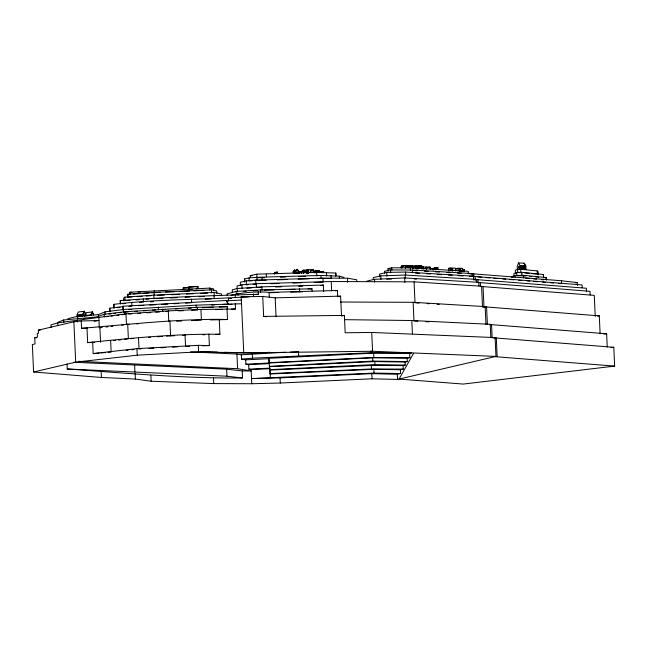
<?xml version="1.0" encoding="UTF-8"?>
<svg xmlns="http://www.w3.org/2000/svg" width="647" height="647" viewBox="0 0 647 647"><rect width="100%" height="100%" fill="white"/><g stroke="black" fill="none" stroke-linecap="round" stroke-linejoin="round"><path stroke-width="0.97" d="M250.34 277.45L250.26 275.687L256.794 274.158L316.674 272.419L335.858 273.042L335.623 276.14M520.212 269.354L525.971 269.055L525.833 266.022L524.248 263.2L518.522 262.933L517.212 266.184L517.349 269.225L520.892 268.828L520.77 266.192L520.892 268.828M77.139 316.48L77.066 314.96L78.263 312.024L84.353 311.272L85.825 314.402L85.889 315.922L90.968 315.34M82.848 314.248L84.045 311.312M83.22 315.728L83.156 314.207L84.353 311.272M85.493 314.871L86.391 312.663L92.481 311.911L93.645 315.081M90.976 314.887L92.173 311.951L93.281 314.296M92.481 311.911L91.284 314.854L86.164 315.485M197.626 287.187L197.966 286.403L188.342 287.155L188.447 289.476L192.296 289.177M196.971 287.203L197.295 286.516L189.15 287.131L189.256 289.452M413.619 353.262L399.029 379.077L463.22 384.067L614.65 366.105L613.793 347.293L494.033 337.839M543.068 275.088L543.488 274.498L521.765 272.347L516.678 272.444L513.92 273.552L514.033 275.986M545.712 278.428L546.327 277.563L523.552 275.307L514.963 275.468L511.219 276.973L513.208 277.183M296.043 271.295L294.773 269.88L293.051 272.007L295.582 271.465M295.242 271.465L297.159 269.289L299.068 271.416L299.157 273.349M294.773 269.88L292.824 272.063L295.436 271.416L297.159 269.289M127.508 297.022L127.402 294.7L127.985 294.167L154.091 292.387L211.44 289.824L216.705 290.94L216.81 293.261M129.942 294.393L130.007 292.226L209.749 288.093L213.647 288.918L213.736 290.94M221.533 295.792L221.452 294.021L214.068 292.46L153.816 295.161L124.839 297.127L123.593 298.267L123.714 300.912M275.007 272.314C273.398 275.339 277.87 269.306 277.717 273.584M278.299 273.762L278.728 273.398L273.916 273.641L274.522 273.988M67.87 318.639L77.494 316.383L98.384 314.628L105.016 311.846L123.342 309.517L196.106 305.133L241.525 303.758M538.231 274.781L538.086 271.546L537.18 270.907L520.706 269.273L517.56 269.338L515.344 270.228L515.497 273.455L516.969 272.864M58.456 322.036L63.689 319.966L96.241 317.038L104.167 314.288L124.677 311.773L197.456 307.325L227.291 306.694L227.412 309.331M235.249 303.613L235.492 309.015L200.91 309.436L168.285 310.9L125.987 313.852L57.753 322.853L50.984 324.875L51.097 327.414M312.08 291.101L311.975 288.78L260.547 289.945L236.171 291.409L227.146 293.843L227.21 295.396M231.149 295.234C243.49 292.565 256.43 291.166 269.087 292.404L337.451 290.471L337.734 296.803M319.553 270.689L313.658 271.319L316.173 271.319M314.24 271.271L318.971 270.729M314.992 271.651L315.404 271.546L314.596 271.651L315 271.546L315.073 273.074M321.624 272.072L323.872 271.619L316.998 271.667L323.265 271.667M298.679 273.398L298.59 271.465L299.068 271.416M296.811 272.169L297.491 272.12L297.337 273.034L296.852 273.034L296.811 272.169L297.151 273.406M297.491 272.12L297.337 273.034M296.916 273.463L296.876 272.597L297.394 272.541M296.852 273.034L297.531 272.985M183.255 289.541L183.19 287.988L189.717 287.405L188.342 287.155M244.558 281.995L244.42 279.003L249.095 277.903L256.899 277.312L320.952 275.436L339.303 276.156L344.002 277.409M356.756 281.768L356.667 279.747L347.504 278.202L322.974 278.105L255.759 280.127L246.264 280.879L240.304 282.27L240.441 285.295M495.966 356.408L372.575 351.272L243.757 352.874L241.21 296.738L262.731 296.472L263.636 316.415L344.39 315.404L345.183 332.784L371.726 332.453L495.109 337.588L495.966 356.408L397.573 379.417L372.033 378.802L280.28 383.032L251.74 383.736L213.769 383.59L151.147 381.237L135.393 379.069L101.433 377.468L33.595 371.993L32.35 344.552L35.043 343.929L34.76 337.702L37.453 337.071L37.291 333.545L38.488 333.262L38.351 330.107L73.863 321.802L81.231 320.969L98.975 320.532M301.72 273.228L301.631 271.311L303.613 270.187M482.516 307.22L481.57 286.249L414.064 281.849L331.24 281.534L256.261 283.709L241.897 284.817L237.02 285.958L237.4 291.886M313.132 272.468L313.011 269.742L308.554 269.726L306.759 270.147L306.921 273.778M298.946 273.576L298.874 272.063L301.445 271.457L301.551 273.73M302.796 270.276L303.289 271.036L302.319 271.263L303.265 271.263M308.781 269.783L303.386 270.139L303.556 273.762M299.496 272.015L301.648 271.514M305.158 271.036C304.559 270.438 304.664 272.767 305.198 272.08M300.459 272.063L300.984 272.072M312.315 269.799L311.126 270.074L313.391 270.025L313.512 272.751M307.357 273.673L307.236 271.044L308.223 270.915L308.304 272.67M311.822 270.025L313.011 269.742M310.972 270.648C310.374 270.058 310.479 272.379 311.021 271.7M388.087 271.15L387.982 268.667L391.726 267.793L410.311 267.858L468.234 271.303L468.347 273.786M320.839 285.642L323.354 285.052L323.646 291.538M469.204 276.301L472.189 276.479L472.059 273.568L412.317 270.017L390.497 269.936L384.488 271.344L384.577 273.277M473.612 279.997L473.442 276.18L405.572 272.063L386.744 272.395L379.53 274.085L379.66 276.948M476.402 281.987L476.289 279.375L405.224 275.032L380.768 275.889L373.19 277.66L373.27 279.407M366.857 281.113L374.516 279.326L404.658 277.919L478.723 282.327L478.893 285.958M335.534 290.924L337.451 290.471M338.696 296.585L340.613 296.132L341.519 316.084L344.39 315.404M33.595 371.993L75.691 362.142L137.237 355.187L198.605 351.871L243.757 352.874M469.948 274.061L472.059 273.568M472.189 276.479L473.442 276.18M474.502 279.787L476.289 279.375M483.398 307.018L485.161 306.605L485.97 324.309M241.533 359.15L245.682 359.837L245.884 364.18L248.666 364.649L269.451 363.622L268.788 358.333L373.651 353.149L409.648 353.286L411.492 352.858L371.313 352.704L252.484 358.179L241.533 359.15L241.339 354.774L236.939 354.046L190.582 351.895M493.418 337.985L495.109 337.588M245.884 364.18L372.721 357.807L407.141 358.268L409.842 357.637L409.648 353.286M268.788 358.333L269.467 366.647L374.831 361.56L405.095 362.069L407.286 361.56L407.141 358.268M269.467 366.647L269.807 370.076L371.313 365.466L403.097 365.587L405.232 365.086L405.095 362.069M269.807 370.076L270.171 373.99L373.837 369.308L400.428 369.752L403.259 369.089L403.097 365.587M400.598 373.513L374.006 373.068L251.505 378.592L280.046 377.888L371.799 373.659L397.339 374.281L400.598 373.513L400.428 369.752M421.027 265.61L411.654 265.868L412.551 265.804M421.917 269.201L421.747 265.569L415.374 265.836L415.503 268.562M413.182 266.718L413.231 267.761L413.182 266.718L414.007 266.677L414.056 267.729L413.231 267.761M414.007 266.677L413.724 267.777M416.11 268.489L416.037 266.734L417.186 266.629L416.911 269.249M420.057 267.462L419.232 267.502L419.183 266.459L420.008 266.418L419.725 267.518L420.008 266.418M419.232 267.502L419.515 266.402M448.905 271.158L448.775 268.311L450.846 268.044M452.73 270.899L452.625 268.618L452.488 270.939M451.929 269.079L452.407 269.095M456.07 270.47L455.989 268.57L458.1 268.303M459.54 271.19L462.718 271.263L462.589 268.416L456.612 268.537M460.51 271.182L460.413 268.893L460.599 271.166M462.007 270.017L464.336 269.645L464.409 271.319L464.336 269.645M462.718 271.263L464.061 271.311M430.077 268.57L432.843 268.562L431.808 268.642M435.633 269.791L435.852 267.688L435.941 269.742M432.851 269.759L432.786 268.392L434.574 268.295L434.598 268.942L434.194 268.279M434.897 269.443L434.841 268.076L436.612 267.987L434.784 268.19L435.196 268.853L434.218 268.926M433.393 269.775L433.328 268.408L432.867 269.209L432.366 268.554M434.784 268.19L435.374 268.101L434.841 268.076M437.267 267.809L436.79 267.882L437.962 267.777L438.059 269.823M433.312 268.489L434.574 268.295M432.398 269.201L432.956 269.12M421.682 267.187L425.548 266.976L425.613 268.497M421.237 267.324L423.615 266.96M421.545 267.543L421.415 267.478M426.244 268.578L426.478 267.017L426.583 269.289M427.182 267.567L429.559 267.203M427.376 267.607L430.215 267.171L430.312 269.443M94.082 321.276L97.018 320.831M518.506 266.629L519.274 266.58L518.506 266.629L518.886 267.672L518.943 266.564M520.471 267.017L520.325 266.944M520.431 266.524L525.291 266.297L525.421 269.079M518.554 267.656L518.991 267.591M522.509 267.049L522.234 268.117L521.773 268.101L522.558 268.076L522.509 267.049L521.725 267.074L522.089 268.052M524.021 266.912L524.741 266.855L524.79 267.882L524.07 267.931L524.021 266.912L524.741 266.855M520.52 268.036L520.374 267.971M520.511 266.232L525.307 266.402L525.429 269.031M277.66 272.298L274.91 272.403M401.941 268.133L401.844 265.86L406.179 265.416L405.912 266.985L406.85 266.96L406.785 265.448L406.85 266.96M405.208 265.44L402.523 265.828L403.946 265.893M407.529 267.057L407.796 265.496L407.529 267.057L408.362 267.033L408.297 265.521M407.028 265.804L408.467 265.593L408.564 267.866M407.489 265.82L408.92 265.618M410.91 267.154L410.837 265.642L410.91 267.154L410.044 267.179L409.972 265.666L409.98 267.526M409.211 266.176L410.263 266.022L410.327 267.543M410.724 267.413L410.651 265.901L412.406 265.715L412.511 267.987M408.362 267.033L407.958 265.569L410.311 265.618M109.003 314.127L110.928 313.876M113.823 313.512L115.756 313.269M119.614 312.776L121.539 312.525M77.066 314.96L83.156 314.207M85.825 314.402L84.409 312.089M80.034 315.283L80.818 315.243L80.867 316.27L80.074 316.31L80.034 315.283L80.074 316.31M82.695 316.043L81.902 316.084L81.862 315.057L82.646 315.024M78.101 315.623L78.885 315.582L78.934 316.609L78.15 316.642L78.101 315.623L78.15 316.642M78.263 315.679L79.015 315.663L79.063 316.69L78.594 315.558L79.015 315.663M84.11 315.008L84.822 315L84.87 316.027L84.159 316.035M255.452 294.636L258.347 294.28L258.226 291.635M109.804 311.15L109.764 308.19L123.059 306.557L123.221 310.277L122.663 306.217L226.499 300.491L228.189 304.486L226.499 300.491M106.245 316.682L108.195 316.44M111.122 316.084L113.079 315.841M116.986 315.364L118.935 315.121M121.871 314.765L123.82 314.523M81.231 320.969L81.562 328.296C127.37 324.673 173.153 319.254 219.252 319.351L227.493 319.537L227.008 308.829M100.277 327.746L102.218 327.511M106.1 327.034L108.041 326.8M110.952 326.444L112.893 326.209M121.62 325.142L123.561 324.907M113.476 340.645L115.457 340.403M118.441 340.039L121.418 339.667M124.394 339.303L127.378 338.939M575.345 282.796L577.278 282.569L577.407 285.473M597.666 316.06L599.3 315.873L600.101 333.577M603.861 334.119L606.643 333.795L607.25 347.107M611.011 347.625L613.793 347.293M86.981 327.689L87.66 342.587C131.608 338.138 175.701 333.666 219.931 334.256L219.252 319.351M92.658 342.028L93.184 353.585L136.938 348.644L198.305 345.328L209.377 345.571L208.852 334.014M126.076 350.399L128.066 350.181M132.045 349.744L134.034 349.517M114.082 308.441L113.848 304.341C158.151 298.914 202.907 299.941 247.364 296.779L249.127 296.9M116.994 307.705L119.978 307.374M128.915 306.395L131.899 306.063L131.729 302.375M241.339 354.774L285.44 352.275M93.184 353.585L99.169 353.076M101.167 352.906L105.154 352.566M108.154 352.316L111.147 352.057L110.621 340.492M83.592 318.656L85.582 318.486M183.19 287.988L190.461 287.397L189.15 287.131M196.146 288.877L198.079 288.724L197.966 286.403M248.343 284.761L246.442 284.915L246.264 280.879M253.09 284.389L255.945 284.17L255.759 280.127M269.435 352.267L258.541 353.125L224.533 352.291M252.16 280.677L249.232 280.895L249.095 277.903M255.088 280.45L266.2 280.191M246.855 288.247L251.643 287.883M120.439 304.09L120.245 300.588C166.182 297.054 212.37 295.59 258.347 294.28M122.396 303.734L125.405 303.508M139.428 302.456L142.437 302.23M124.467 312.21L128.462 311.927M134.455 311.498L137.447 311.28M143.44 310.851L146.432 310.633M152.425 310.204L155.417 309.994M128.793 314.118L131.786 313.908M137.779 313.48L140.779 313.269M146.772 312.841L150.767 312.558M155.765 312.202L159.76 311.919M127.483 324.487L129.497 324.341M136.541 323.856L138.555 323.71M130.379 338.672L133.395 338.462M148.47 337.402L150.484 337.265M157.52 336.763L162.543 336.416M166.562 336.133L174.617 335.72M133.007 294.053L139.801 293.592M142.712 293.39L149.514 292.929M151.455 292.8L160.416 292.331M132.142 296.989L128.122 297.256L127.985 294.167M137.164 296.641L142.186 296.302M146.198 296.027L151.22 295.687M126.998 300.523L129.998 300.313M135.991 299.909L138.992 299.707M145.979 299.229L148.98 299.027M323.354 285.052L261.881 286.856L237.247 288.497L232.265 289.807L232.378 292.355M243.312 291.49L246.272 291.296M253.171 290.835L257.11 290.576M138.87 305.683L143.844 305.408M149.821 305.077L155.798 304.745M161.774 304.422L167.743 304.09M173.72 303.758L178.701 303.483M185.673 303.103L190.647 302.828M226.887 300.823L241.363 300.03M128.89 309.606L131.915 309.444M211.65 305.044L214.683 304.874M222.754 304.43L227.801 304.155M229.143 304.438L231.998 304.284M140.997 348.862L139.016 348.968L138.49 337.402M148.915 348.426L153.873 348.151M160.804 347.771L165.753 347.504M172.684 347.124L177.634 346.849M162.397 309.581L165.381 309.428M175.329 308.934L178.313 308.789M188.269 308.296L191.253 308.15M165.737 311.555L168.721 311.401M178.677 310.908L183.651 310.657M191.609 310.253L197.578 309.953L197.456 307.325M269.33 366.356L372.866 361.099L407.286 361.56M245.682 359.837L268.966 358.689M268.99 362.676L373.853 357.5L409.842 357.637M248.666 364.649L248.877 369.17L269.653 368.143L270.131 373.109M269.605 369.663L374.969 364.576L405.232 365.086M150.411 301.825L153.396 301.68M205.196 299.229L211.173 298.946M165.462 292.104L174.536 291.7M179.583 291.473L189.668 291.021M193.704 290.843L203.789 290.39M157.253 295.347L164.298 295.032M171.334 294.717L179.389 294.361M186.425 294.045L193.469 293.73M200.513 293.414L207.558 293.099M155.984 298.599L163.012 298.283M170.04 297.968L177.076 297.652M185.107 297.288L190.129 297.07M199.163 296.666L204.185 296.439M176.68 321.252L181.621 321.025M191.512 320.58L201.403 320.136L200.91 309.436M290.463 352.049L298.502 351.677L298.704 356.044M248.877 369.17L251.093 369.534L269.928 368.701M269.969 373.578L371.475 368.968L403.259 369.089M202.244 307.665L213.267 307.244M219.276 307.01L227.291 306.694M231.456 309.177L235.492 309.015M280.555 277.223L285.594 277.045M298.696 276.584L305.748 276.342M386.793 279.172L391.686 279.003M189.531 346.274L185.56 346.412L185.034 334.855M202.43 345.822L209.377 345.571M129.845 292.371L131.851 292.307M137.868 292.104L140.876 292.007M127.402 294.7L129.4 294.636M277.175 279.844L287.155 279.52M298.138 279.172L309.112 278.817M318.098 278.525L331.127 278.469L330.989 275.476M269.694 292.759L278.703 292.476M290.705 292.104L302.57 291.837M182.672 335.461L185.689 335.364M202.81 334.806L204.824 334.742M215.904 334.386L219.931 334.256M270.988 283.718L279.019 283.475M293.059 283.046L301.09 282.804M314.127 282.415L323.16 282.141L322.974 278.105M261.461 287.365L256.43 287.511L256.261 283.709M275.549 286.961L281.591 286.783M298.696 286.281L302.723 286.168M264.033 290.188L274.021 289.896M286.006 289.541L294.992 289.282M307.98 288.894L311.975 288.78M262.731 296.472L275.193 297.855L340.613 296.132M87.66 342.587L94.616 342.4M81.562 328.296L87.474 328.15M210.429 319.933L227.493 319.537M215.475 309.581L222.439 309.436M522.792 272.694L517.705 272.565L517.56 269.338M525.857 275.986L516.824 275.695L516.678 272.444M229.612 298.59L231.537 298.566M308.223 270.915L307.762 270.915L307.883 273.552M302.836 271.028L303.289 271.036M307.236 271.044L307.689 271.044L307.81 273.673M301.631 271.311L303.031 271.319M298.874 272.063L299.86 272.015M471.501 273.705L561.491 280.758L577.278 282.569M472.852 276.326L582.057 284.923L582.187 287.786M250.26 275.687L252.273 275.695M256.956 277.684L264.55 277.717M475.626 279.528L586.344 288.247L586.505 291.74M478.764 282.496L590.015 291.32L590.177 294.951M480.778 286.427L594.278 295.372L595.224 316.351M340.411 302.028L413.126 302.303L485.161 306.605M484.312 306.807L599.3 315.873M490.03 324.535L606.643 333.795M38.351 330.107L40.324 330.116M494.89 356.659L614.65 366.105M73.904 362.263L226.644 369.162L242.221 370.933L251.157 370.966L237.611 368.717L78.368 361.325M67.029 363.97L67.256 369C125.647 373.036 183.918 378.576 242.536 377.969L242.221 370.933M344.859 319.667L411.799 320.516L490.24 324.309L490.838 337.629M34.76 337.702L36.725 337.742M200.53 351.701L217.529 352.122M419.183 266.459L419.685 266.475M416.037 266.734L416.506 268.505M462.589 268.416L458.003 268.254L458.133 271.093M410.699 266.855L411.5 266.887M448.775 268.311L449.9 268.303L449.908 268.926M455.989 268.57L460.567 268.74M452.625 268.618L451.655 268.626L451.994 270.875M460.413 268.893L459.435 268.909L459.782 271.158M413.562 267.704L414.056 267.729M426.171 267.065L430.215 267.171M435.536 267.737L437.962 267.777M432.786 268.392L433.328 268.408M518.522 262.933L520.107 265.763L525.833 266.022M520.188 266.071L521.886 266.143M523.593 266.224L525.291 266.297M524.79 267.882L524.458 266.847M524.07 267.931L524.305 266.92M525.162 269.071L525.971 269.055M519.703 269.265L523.108 269.419L522.986 266.637M67.256 369L226.968 376.198L242.536 377.969M406.445 265.496L407.796 265.496M410.505 265.691L412.406 265.715M410.651 265.901L411.071 267.429M401.844 265.86L403.971 265.957L401.1 266.378L401.172 267.89M413.425 270.527L417.42 270.761M424.408 271.174L428.403 271.416M435.391 271.829L439.386 272.063M446.381 272.484L450.377 272.719M457.364 273.131L461.36 273.374M415.431 273.107L419.418 273.341M426.389 273.754L430.368 273.988M437.34 274.409L441.327 274.643M448.29 275.056L452.277 275.29M458.254 275.646L463.228 275.945M417.978 321.236L413.975 321.001L413.126 302.303M425.977 321.713L428.985 321.891M414.395 279.067L416.393 279.189M416.029 302.893L419.046 303.087M427.109 303.613L429.123 303.742M437.186 304.268L439.2 304.405M241.21 296.738L247.364 296.779M84.87 316.027L84.417 314.976M80.867 316.27L80.527 315.226M78.934 316.609L78.611 315.639M477.89 276.94L481.878 277.256M485.865 277.579L489.852 277.895M493.839 278.218L497.826 278.542M502.808 278.938L505.8 279.18M509.787 279.496L513.775 279.819M518.757 280.224L521.749 280.458M526.731 280.863L529.723 281.105M533.71 281.421L537.697 281.744M542.679 282.141L545.672 282.383M550.654 282.788L553.646 283.022M558.628 283.426L561.62 283.661L561.491 280.758M387.982 268.667L389.947 268.837M524.733 272.888L529.578 273.374M531.51 273.56L536.355 274.045M529.812 276.382L531.785 276.576M535.732 276.973L538.7 277.264M525.655 278.097L529.618 278.485M533.573 278.881L536.549 279.172M541.499 279.666L543.48 279.868M263.636 316.415L266.515 316.731M296.957 269.338L298.874 271.465M523.957 263.183L525.542 266.006M244.42 279.003L244.922 280.111M120.245 300.588L120.366 302.448M113.848 304.341L114.001 306.597M546.327 277.563L546.448 280.159M543.488 274.498L543.634 277.749M537.18 270.907L537.325 274.142M523.552 275.307L523.674 277.903M521.765 272.347L521.911 275.598M520.706 269.273L520.859 272.508M520.107 265.763L520.245 268.796M514.963 275.468L515.044 277.199M496.306 337.847L497.163 356.667M491.542 324.543L492.149 337.863M486.576 306.815L487.385 324.519M483.05 286.435L484.005 307.414M480.276 282.504L480.438 286.136M477.89 279.536L478.012 282.157M475.116 276.334L475.294 280.143M473.766 273.713L473.895 276.617M455.472 271.004L455.342 268.157L450.781 267.995L450.91 270.834M435.132 268.036L435.188 269.395M433.595 268.368L433.652 269.734M433.053 268.351L433.118 269.718M426.389 267.688L426.462 269.201M423.575 266.896L423.68 269.168M419.337 265.877L419.418 267.688M417.938 265.432L418.108 269.063M414.064 281.849L415.018 302.828M412.487 265.731L412.616 268.456M412.317 270.017L412.446 272.929M410.311 267.858L410.424 270.349M411.799 320.516L412.406 333.836M405.2 265.375L405.337 268.4M405.572 272.063L405.701 274.918M405.224 275.032L405.386 278.517M404.658 277.919L404.86 282.456M397.339 374.281L397.573 379.417M391.726 267.793L391.839 270.276M390.497 269.936L390.626 272.84M386.744 272.395L386.922 276.212M380.768 275.889L380.929 279.375M374.516 279.326L374.637 282.043M374.831 361.56L374.969 364.576M373.651 353.149L373.853 357.5M373.837 369.308L374.006 373.068M371.726 332.453L372.575 351.272M372.721 357.807L372.866 361.099M371.232 350.949L371.313 352.704M371.799 373.659L372.033 378.802M371.313 365.466L371.475 368.968M347.504 278.202L347.69 282.238M339.303 276.156L339.4 278.145M335.858 273.042L335.979 275.687M331.24 281.534L331.66 290.883M326.468 272.46L326.622 275.986M320.952 275.436L321.09 278.428M316.674 272.419L316.828 275.945M316.197 270.689L316.286 272.581M310.738 270.705L310.786 271.748M310.39 270.648L310.439 271.691M308.554 269.726L308.724 273.358M304.923 271.085L304.972 272.136M304.575 271.028L304.624 272.08M299.569 288.732L299.707 291.821M295.436 271.416L295.525 273.349M293.811 273.446L293.77 272.581L293.576 273.503M277.442 272.169L277.498 273.463M280.046 377.888L280.28 383.032M275.193 297.855L276.059 316.804M269.087 292.404L269.298 296.924M266.289 274.191L266.402 276.843M270.171 373.99L270.341 377.751M269.573 366.331L269.653 368.143M262.075 277.328L262.205 280.321M261.881 286.856L262.035 290.244M260.547 289.945L260.652 292.266M256.794 274.158L257.037 280.305M253.389 293.924L253.503 296.391M252.29 353.804L252.484 358.179M251.093 369.534L251.74 383.736M241.897 284.817L242.067 288.619M237.967 293.447L238.047 295.21M236.171 291.409L236.276 293.73M235.249 295.218L235.362 297.685M236.939 354.046L237.611 368.717M228.44 298.138L228.569 300.904M226.644 369.162L226.968 376.198M214.068 292.46L214.23 295.986M214.011 295.517L214.165 298.801M211.44 289.824L211.577 292.913M209.749 288.093L209.838 290.115M213.51 377.864L213.769 383.59M198.305 345.328L198.605 351.871M196.106 305.133L196.227 307.899M191.48 299.084L191.649 302.772M183.376 287.947L183.441 289.492M169.91 320.944L170.59 335.85M168.285 310.9L168.77 321.608M162.632 309.072L162.753 311.7M158.289 307.01L158.418 309.776M154.269 290.576L154.366 292.598M154.091 292.387L154.237 295.485M153.816 295.161L153.978 298.688M150.888 375.511L151.147 381.237M143.286 298.865L143.44 302.157M136.938 348.644L137.237 355.187M135.134 373.343L135.393 379.069M134.608 364.948L134.932 371.993M130.007 292.226L130.096 294.248M127.694 323.912L128.365 338.81M125.987 313.852L126.472 324.551M124.839 297.127L125 300.653M124.677 311.773L124.798 314.402M123.342 309.517L123.472 312.283M109.764 308.19L109.925 311.919M105.016 311.846L105.146 314.62M104.167 314.288L104.288 316.925M99.897 327.333L100.568 342.239M98.821 317.159L99.306 327.867M101.175 371.742L101.433 377.468M98.384 314.628L98.465 316.48M82.355 315L82.395 316.027M77.494 316.383L77.624 319.157M77.284 320.419L77.365 322.101M73.863 321.802L75.691 362.142M63.689 319.966L63.81 322.602M57.753 322.853L57.866 325.384M294.692 272.322L294.498 273.244L294.692 272.322"/></g></svg>
